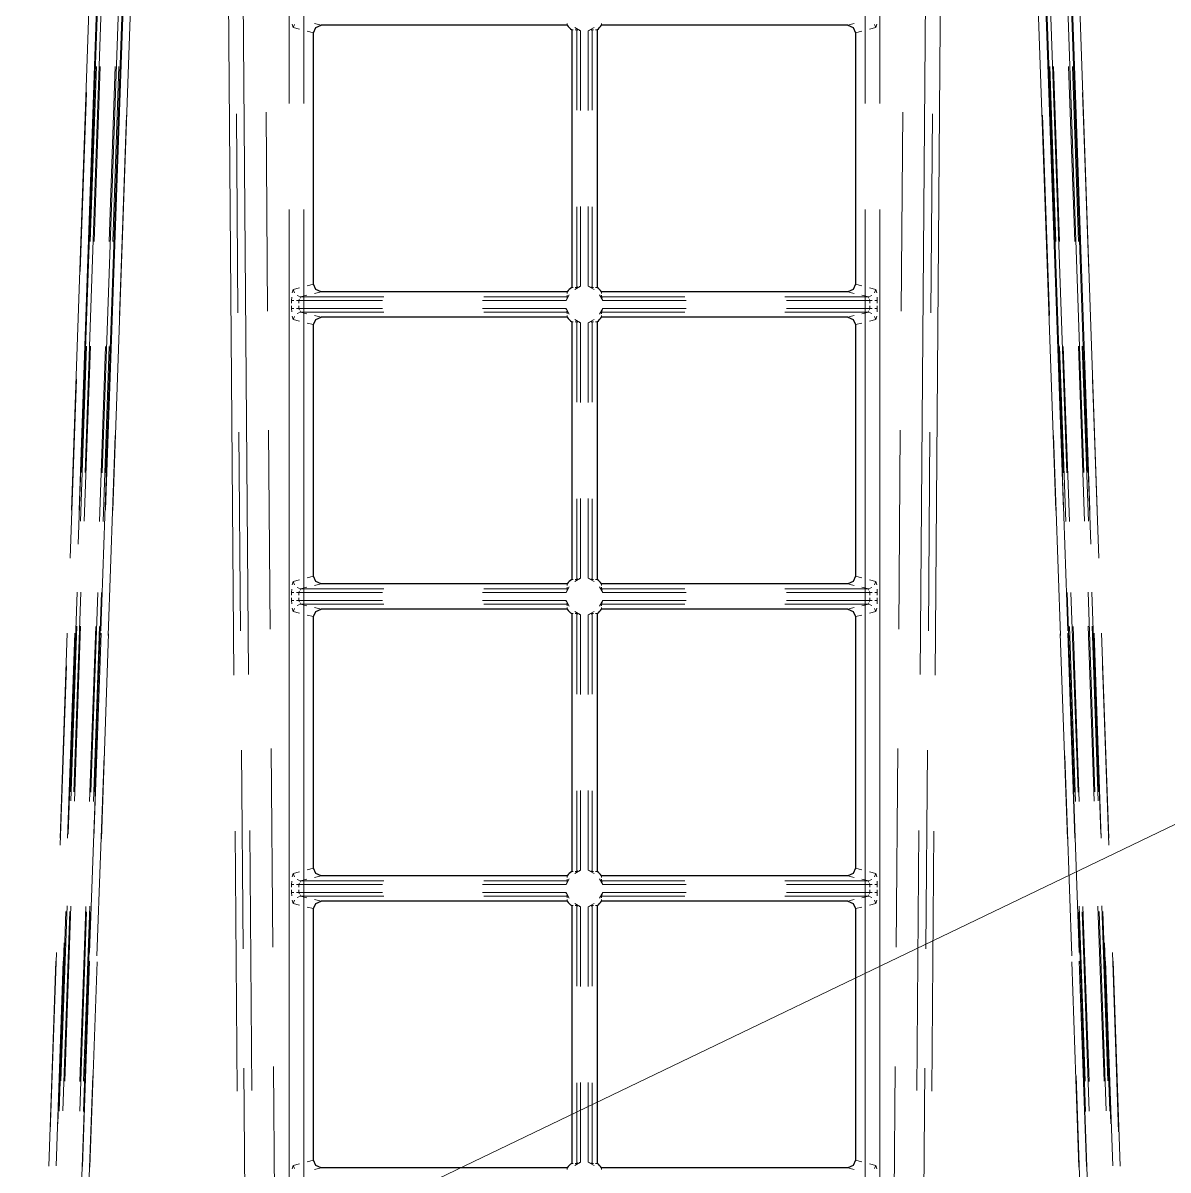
# Model space of a CAD drawing. Header units: millimetres. Extents: x 0 to 1989, y -338 to 950.
# Drawn here: x 988.3 to 1141.3, y 338 to 491.2 of the extents above; entities that cross this region are included whole.
import ezdxf

# ---------------------------------------------------------------- set-up
doc = ezdxf.new("R2010")
doc.units = ezdxf.units.MM
doc.layers.add('DETAIL', color=8, linetype='Continuous')
doc.layers.add('FINE', color=9, linetype='Continuous')

msp = doc.modelspace()

# ---------------------------------------------------------------- linework, layer by layer
at = {"layer": 'DETAIL', "lineweight": 25}
for p, q in [((1061.02, 490.88), (1028.13, 490.88)), ((1061.61, 490.29), (1061.61, 455.87)), ((1065.01, 490.29), (1065.01, 455.87)), ((1098.49, 490.88), (1065.6, 490.88)), ((1027.12, 456.28), (1027.12, 489.89)), ((1061.02, 455.28), (1028.13, 455.28)), ((1098.49, 455.28), (1065.6, 455.28)), ((1061.02, 451.88), (1028.13, 451.88)), ((1061.61, 451.29), (1061.61, 416.87)), ((1065.01, 451.29), (1065.01, 416.87)), ((1098.49, 451.88), (1065.6, 451.88)), ((1099.5, 450.89), (1099.5, 417.28)), ((1098.49, 416.28), (1065.6, 416.28)), ((1061.02, 412.88), (1028.13, 412.88)), ((1061.61, 412.29), (1061.61, 377.87)), ((1065.01, 412.29), (1065.01, 377.87)), ((1098.49, 412.88), (1065.6, 412.88)), ((1027.12, 378.28), (1027.12, 411.89)), ((1099.5, 411.89), (1099.5, 378.28)), ((1061.02, 377.28), (1028.13, 377.28)), ((1098.49, 377.28), (1065.6, 377.28)), ((1061.02, 373.88), (1028.13, 373.88)), ((1098.49, 373.88), (1065.6, 373.88)), ((1027.12, 339.28), (1027.12, 372.89)), ((1061.61, 373.29), (1061.61, 338.87)), ((1065.01, 373.29), (1065.01, 338.87)), ((1099.5, 372.89), (1099.5, 339.28)), ((1098.49, 338.28), (1065.6, 338.28))]:
    msp.add_line(p, q, dxfattribs=at)
for points in [[(1027.12, 489.89), (1027.42, 490.59), (1028.13, 490.88)], [(1098.49, 490.88), (1099.21, 490.59), (1099.5, 489.89), (1099.5, 456.28)], [(1028.13, 455.28), (1027.42, 455.57), (1027.12, 456.28)], [(1099.5, 456.28), (1099.21, 455.57), (1098.49, 455.28)], [(1027.12, 417.28), (1027.12, 450.89), (1027.42, 451.59), (1028.13, 451.88)], [(1098.49, 451.88), (1099.21, 451.59), (1099.5, 450.89)], [(1028.13, 416.28), (1027.42, 416.57), (1027.12, 417.28)], [(1099.5, 417.28), (1099.21, 416.57), (1098.49, 416.28)], [(1027.12, 411.89), (1027.42, 412.59), (1028.13, 412.88)], [(1098.49, 412.88), (1099.21, 412.59), (1099.5, 411.89)], [(1028.13, 377.28), (1027.42, 377.57), (1027.12, 378.28)], [(1099.5, 378.28), (1099.21, 377.57), (1098.49, 377.28)], [(1027.12, 372.89), (1027.42, 373.59), (1028.13, 373.88)], [(1098.49, 373.88), (1099.21, 373.59), (1099.5, 372.89)], [(1061.02, 338.28), (1028.13, 338.28), (1027.42, 338.57), (1027.12, 339.28)], [(1099.5, 339.28), (1099.21, 338.57), (1098.49, 338.28)]]:
    msp.add_lwpolyline(points, dxfattribs=at)
for points in [[(1061.02, 490.88, 0.073605), (1061.61, 490.29)], [(1065.01, 490.29, 0.073673), (1065.6, 490.88)], [(1061.61, 455.87, 0.073254), (1061.02, 455.28)], [(1065.6, 455.28, 0.073316), (1065.01, 455.87)], [(1061.02, 451.88, 0.073662), (1061.61, 451.29)], [(1065.01, 451.29, 0.073558), (1065.6, 451.88)], [(1061.61, 416.87, 0.073254), (1061.02, 416.28), (1028.13, 416.28)], [(1065.6, 416.28, 0.073316), (1065.01, 416.87)], [(1061.02, 412.88, 0.07357), (1061.61, 412.29)], [(1065.01, 412.29, 0.073339), (1065.6, 412.88)], [(1061.61, 377.87, 0.073199), (1061.02, 377.28)], [(1065.6, 377.28, 0.07335), (1065.01, 377.87)], [(1061.02, 373.88, 0.073465), (1061.61, 373.29)], [(1065.01, 373.29, 0.073581), (1065.6, 373.88)], [(1061.61, 338.87, 0.073199), (1061.02, 338.28)], [(1065.6, 338.28, 0.07335), (1065.01, 338.87)]]:
    msp.add_lwpolyline(points, format="xyb", dxfattribs=at)
at = {"layer": 'FINE', "lineweight": 9}
for p, q in [((996.1, 431.13), (998.88, 511.08)), ((999.38, 511.08), (996.6, 431.14)), ((998.88, 431.11), (1001.69, 511.08)), ((1002.19, 511.08), (999.38, 431.1)), ((1127.24, 431.1), (1124.44, 511.08)), ((1124.94, 511.08), (1127.74, 431.11)), ((1130.02, 431.14), (1127.24, 511.08)), ((1127.74, 511.08), (1130.52, 431.13)), ((998.66, 508.27), (995.8, 426.13)), ((999.33, 426.14), (1002.21, 508.34)), ((1003.21, 508.25), (1000.33, 426.05)), ((1016.48, 404.06), (1015.64, 508.25)), ((1017.63, 508.36), (1018.46, 404.17)), ((1108.16, 404.17), (1109, 508.36)), ((1126.29, 426.05), (1123.41, 508.25)), ((1124.41, 508.34), (1127.29, 426.14)), ((1130.82, 426.13), (1127.96, 508.27)), ((1128.96, 508.25), (1131.82, 426.11)), ((1023.85, 504.01), (1023.85, 480.43)), ((1025.83, 480.43), (1025.83, 504.01)), ((1100.79, 504.01), (1100.79, 480.43)), ((1102.77, 480.43), (1102.77, 504.01)), ((1024.25, 491.02), (1024.39, 490.57)), ((1024.39, 490.57), (1024.57, 491)), ((1024.39, 490.57), (1025.25, 490.35)), ((1028.13, 490.88), (1027.27, 491.1)), ((1061.02, 491.1), (1061.02, 490.88)), ((1061.82, 490.29), (1061.61, 490.29)), ((1062.01, 490.56), (1062.79, 490.14)), ((1063.83, 490.14), (1064.61, 490.56)), ((1064.8, 490.29), (1065.01, 490.29)), ((1065.6, 490.88), (1065.6, 491.1)), ((1099.35, 491.1), (1098.49, 490.88)), ((1101.38, 490.35), (1102.23, 490.57)), ((1102.05, 491), (1102.23, 490.57)), ((1102.23, 490.57), (1102.37, 491.02)), ((1026.27, 490.1), (1027.12, 489.89)), ((1062.29, 490.29), (1062.08, 490.29)), ((1062.29, 490.29), (1062.29, 479.53)), ((1062.79, 490.14), (1062.63, 490.17)), ((1062.79, 479.48), (1062.79, 490.14)), ((1063.83, 490.14), (1063.83, 479.48)), ((1064.33, 479.53), (1064.33, 490.29)), ((1064.33, 490.29), (1064.54, 490.29)), ((1099.5, 489.89), (1100.35, 490.1)), ((997.03, 460.27), (997.87, 484.47)), ((998.13, 485.38), (997.31, 462.02)), ((997.81, 462.01), (998.63, 485.38)), ((1000.64, 485.37), (999.83, 462)), ((1000.33, 462), (1001.14, 485.37)), ((1125.48, 485.37), (1126.29, 462)), ((1126.79, 462), (1125.98, 485.37)), ((1127.99, 485.38), (1128.81, 462.01)), ((1129.31, 462.02), (1128.5, 485.38)), ((1128.75, 484.47), (1129.59, 460.27)), ((996.78, 481.92), (995.95, 457.98)), ((1130.67, 457.98), (1129.84, 481.92)), ((1001.17, 479.76), (1000.23, 452.93)), ((1126.39, 452.93), (1125.45, 479.76)), ((1001.2, 452.12), (1002.13, 478.85)), ((1016.82, 479.04), (1017.03, 452.48)), ((1020.99, 452.71), (1020.78, 479.26)), ((1105.84, 479.26), (1105.63, 452.71)), ((1109.59, 452.48), (1109.8, 479.04)), ((1124.49, 478.85), (1125.42, 452.12)), ((1023.85, 466.29), (1023.85, 324.83)), ((1025.83, 324.83), (1025.83, 466.29)), ((1062.29, 466.63), (1062.29, 455.87)), ((1062.79, 456.03), (1062.79, 466.69)), ((1063.83, 466.69), (1063.83, 456.03)), ((1064.33, 455.87), (1064.33, 466.63)), ((1100.79, 466.29), (1100.79, 324.83)), ((1102.77, 324.83), (1102.77, 466.29)), ((1024.39, 455.6), (1024.25, 455.14)), ((1025.25, 455.81), (1024.39, 455.6)), ((1024.39, 455.6), (1024.57, 455.16)), ((1027.12, 456.28), (1026.27, 456.06)), ((1027.27, 455.07), (1028.13, 455.28)), ((1061.02, 455.07), (1061.02, 455.28)), ((1061.61, 455.87), (1061.82, 455.87)), ((1062.79, 456.03), (1062.01, 455.6)), ((1062.08, 455.87), (1062.29, 455.87)), ((1063.83, 456.03), (1063.99, 455.99)), ((1064.61, 455.6), (1063.83, 456.03)), ((1064.54, 455.87), (1064.33, 455.87)), ((1065.01, 455.87), (1064.8, 455.87)), ((1065.6, 455.28), (1065.6, 455.07)), ((1098.49, 455.28), (1099.35, 455.07)), ((1100.35, 456.06), (1099.5, 456.28)), ((1102.23, 455.6), (1101.38, 455.81)), ((1102.05, 455.16), (1102.23, 455.6)), ((1102.37, 455.14), (1102.23, 455.6)), ((1024.22, 454.57), (1024.19, 454.1)), ((1024.19, 454.1), (1024.5, 454.1)), ((1024.19, 454.1), (1024.19, 453.78)), ((1024.87, 454.1), (1025.18, 454.1)), ((1024.95, 454.78), (1025.38, 454.6)), ((1025.18, 454.1), (1025.24, 454.26)), ((1025.18, 453.78), (1025.18, 454.1)), ((1025.18, 454.1), (1036.33, 454.1)), ((1025.32, 454.44), (1025.38, 454.6)), ((1049.71, 454.1), (1060.86, 454.1)), ((1061.02, 454.6), (1049.88, 454.6)), ((1061.29, 454.88), (1060.86, 454.1)), ((1060.86, 454.1), (1060.9, 454.26)), ((1061.02, 454.6), (1061.02, 454.81)), ((1065.76, 454.1), (1065.33, 454.88)), ((1065.6, 454.81), (1065.6, 454.6)), ((1076.74, 454.6), (1065.6, 454.6)), ((1065.76, 454.1), (1076.91, 454.1)), ((1090.29, 454.1), (1101.44, 454.1)), ((1101.24, 454.6), (1101.68, 454.78)), ((1101.24, 454.6), (1101.3, 454.44)), ((1101.38, 454.26), (1101.44, 454.1)), ((1101.44, 454.1), (1101.75, 454.1)), ((1101.44, 454.1), (1101.44, 453.78)), ((1102.12, 454.1), (1102.43, 454.1)), ((1024.19, 453.39), (1024.19, 453.06)), ((1024.19, 453.06), (1024.5, 453.06)), ((1024.19, 453.06), (1024.22, 452.59)), ((1024.25, 452.02), (1024.39, 451.57)), ((1024.39, 451.57), (1024.57, 452)), ((1024.87, 453.06), (1025.18, 453.06)), ((1024.95, 452.38), (1025.38, 452.56)), ((1025.24, 452.91), (1025.18, 453.06)), ((1025.38, 452.56), (1025.32, 452.72)), ((1025.38, 452.56), (1036.52, 452.56)), ((1026.24, 452.35), (1025.38, 452.56)), ((1028.13, 451.88), (1027.27, 452.1)), ((1060.86, 453.06), (1049.71, 453.06)), ((1049.88, 452.56), (1061.02, 452.56)), ((1060.86, 453.06), (1061.29, 452.28)), ((1061.02, 452.56), (1061.02, 452.35)), ((1061.02, 452.1), (1061.02, 451.88)), ((1065.33, 452.28), (1065.76, 453.06)), ((1065.6, 452.35), (1065.6, 452.56)), ((1065.6, 452.56), (1076.74, 452.56)), ((1065.6, 451.88), (1065.6, 452.1)), ((1065.76, 453.06), (1065.72, 452.91)), ((1076.91, 453.06), (1065.76, 453.06)), ((1090.1, 452.56), (1101.24, 452.56)), ((1101.44, 453.06), (1090.29, 453.06)), ((1099.35, 452.1), (1098.49, 451.88)), ((1101.24, 452.56), (1100.38, 452.35)), ((1101.3, 452.72), (1101.24, 452.56)), ((1101.24, 452.56), (1101.68, 452.38)), ((1101.44, 453.06), (1101.38, 452.91)), ((1101.44, 453.39), (1101.44, 453.06)), ((1101.44, 453.06), (1101.75, 453.06)), ((1102.05, 452), (1102.23, 451.57)), ((1102.12, 453.06), (1102.43, 453.06)), ((1102.23, 451.57), (1102.37, 452.02)), ((1102.4, 452.59), (1102.43, 453.06)), ((1102.43, 453.06), (1102.43, 453.39)), ((1024.39, 451.57), (1025.25, 451.35)), ((1026.27, 451.1), (1027.12, 450.89)), ((1061.82, 451.29), (1061.61, 451.29)), ((1062.01, 451.56), (1062.79, 451.14)), ((1062.29, 451.29), (1062.08, 451.29)), ((1062.29, 451.29), (1062.29, 440.53)), ((1062.79, 451.14), (1062.63, 451.17)), ((1062.79, 440.48), (1062.79, 451.14)), ((1063.83, 451.14), (1064.61, 451.56)), ((1063.83, 451.14), (1063.83, 440.48)), ((1064.33, 440.53), (1064.33, 451.29)), ((1064.33, 451.29), (1064.54, 451.29)), ((1064.8, 451.29), (1065.01, 451.29)), ((1099.5, 450.89), (1100.35, 451.1)), ((1101.38, 451.35), (1102.23, 451.57)), ((996.82, 448.01), (996, 424.65)), ((996.5, 424.63), (997.32, 448)), ((999.34, 447.98), (998.52, 424.61)), ((999.02, 424.61), (999.84, 447.98)), ((1126.78, 447.98), (1127.6, 424.61)), ((1128.1, 424.61), (1127.28, 447.98)), ((1129.3, 448), (1130.12, 424.63)), ((1130.62, 424.65), (1129.8, 448.01)), ((995.68, 421.55), (996.53, 445.75)), ((1130.09, 445.75), (1130.94, 421.55)), ((995.45, 443.62), (994.62, 419.69)), ((1132.01, 419.69), (1131.17, 443.62)), ((999.66, 436.82), (998.72, 409.99)), ((1021.33, 410.22), (1021.12, 436.78)), ((1105.5, 436.78), (1105.29, 410.22)), ((1127.9, 409.99), (1126.96, 436.82)), ((999.7, 409.36), (1000.64, 436.08)), ((1017.16, 436.55), (1017.37, 410)), ((1109.25, 410), (1109.47, 436.55)), ((1125.98, 436.08), (1126.92, 409.36)), ((1062.29, 427.63), (1062.29, 416.87)), ((1062.79, 417.03), (1062.79, 427.69)), ((1063.83, 427.69), (1063.83, 417.03)), ((1064.33, 416.87), (1064.33, 427.63)), ((1025.25, 416.81), (1024.39, 416.6)), ((1027.12, 417.28), (1026.27, 417.06)), ((1061.61, 416.87), (1061.82, 416.87)), ((1062.79, 417.03), (1062.01, 416.6)), ((1062.08, 416.87), (1062.29, 416.87)), ((1063.83, 417.03), (1063.99, 416.99)), ((1064.61, 416.6), (1063.83, 417.03)), ((1064.54, 416.87), (1064.33, 416.87)), ((1065.01, 416.87), (1064.8, 416.87)), ((1100.35, 417.06), (1099.5, 417.28)), ((1102.23, 416.6), (1101.38, 416.81)), ((1024.22, 415.57), (1024.19, 415.1)), ((1024.39, 416.6), (1024.25, 416.14)), ((1024.39, 416.6), (1024.57, 416.16)), ((1024.95, 415.78), (1025.38, 415.6)), ((1025.18, 415.1), (1025.24, 415.26)), ((1025.32, 415.44), (1025.38, 415.6)), ((1027.27, 416.07), (1028.13, 416.28)), ((1061.02, 415.6), (1049.88, 415.6)), ((1061.29, 415.88), (1060.86, 415.1)), ((1060.86, 415.1), (1060.9, 415.26)), ((1061.02, 416.07), (1061.02, 416.28)), ((1061.02, 415.6), (1061.02, 415.81)), ((1065.76, 415.1), (1065.33, 415.88)), ((1065.6, 416.28), (1065.6, 416.07)), ((1065.6, 415.81), (1065.6, 415.6)), ((1076.74, 415.6), (1065.6, 415.6)), ((1101.24, 415.6), (1090.1, 415.6)), ((1098.49, 416.28), (1099.35, 416.07)), ((1100.38, 415.81), (1101.24, 415.6)), ((1101.24, 415.6), (1101.68, 415.78)), ((1101.24, 415.6), (1101.3, 415.44)), ((1101.38, 415.26), (1101.44, 415.1)), ((1102.05, 416.16), (1102.23, 416.6)), ((1102.37, 416.14), (1102.23, 416.6)), ((1102.43, 415.1), (1102.4, 415.57)), ((994.62, 388.5), (995.54, 415.15)), ((996.05, 415.15), (995.12, 388.5)), ((997.38, 388.46), (998.32, 415.12)), ((998.82, 415.1), (997.88, 388.44)), ((1024.19, 415.1), (1024.5, 415.1)), ((1024.19, 415.1), (1024.19, 414.78)), ((1024.19, 414.39), (1024.19, 414.06)), ((1024.19, 414.06), (1024.5, 414.06)), ((1024.19, 414.06), (1024.22, 413.59)), ((1024.87, 415.1), (1025.18, 415.1)), ((1024.87, 414.06), (1025.18, 414.06)), ((1025.18, 414.78), (1025.18, 415.1)), ((1025.18, 415.1), (1036.33, 415.1)), ((1025.24, 413.91), (1025.18, 414.06)), ((1025.38, 413.56), (1025.32, 413.72)), ((1049.71, 415.1), (1060.86, 415.1)), ((1060.86, 414.06), (1049.71, 414.06)), ((1060.86, 414.06), (1061.29, 413.28)), ((1065.33, 413.28), (1065.76, 414.06)), ((1065.76, 414.06), (1065.72, 413.91)), ((1065.76, 415.1), (1076.91, 415.1)), ((1076.91, 414.06), (1065.76, 414.06)), ((1090.29, 415.1), (1101.44, 415.1)), ((1101.44, 414.06), (1090.29, 414.06)), ((1101.3, 413.72), (1101.24, 413.56)), ((1101.44, 414.06), (1101.38, 413.91)), ((1101.44, 415.1), (1101.75, 415.1)), ((1101.44, 415.1), (1101.44, 414.78)), ((1101.44, 414.39), (1101.44, 414.06)), ((1101.44, 414.06), (1101.75, 414.06)), ((1102.12, 415.1), (1102.43, 415.1)), ((1102.12, 414.06), (1102.43, 414.06)), ((1102.4, 413.59), (1102.43, 414.06)), ((1102.43, 414.78), (1102.43, 415.1)), ((1102.43, 414.06), (1102.43, 414.39)), ((1128.74, 388.44), (1127.8, 415.1)), ((1128.3, 415.12), (1129.24, 388.46)), ((1131.5, 388.5), (1130.58, 415.15)), ((1131.08, 415.15), (1132, 388.5)), ((1024.25, 413.02), (1024.39, 412.57)), ((1024.39, 412.57), (1024.57, 413)), ((1024.39, 412.57), (1025.25, 412.35)), ((1024.95, 413.38), (1025.38, 413.56)), ((1025.38, 413.56), (1036.52, 413.56)), ((1026.24, 413.35), (1025.38, 413.56)), ((1028.13, 412.88), (1027.27, 413.1)), ((1049.88, 413.56), (1061.02, 413.56)), ((1061.02, 413.56), (1061.02, 413.35)), ((1061.02, 413.1), (1061.02, 412.88)), ((1061.82, 412.29), (1061.61, 412.29)), ((1062.01, 412.56), (1062.79, 412.14)), ((1062.29, 412.29), (1062.08, 412.29)), ((1062.29, 412.29), (1062.29, 401.53)), ((1062.79, 412.14), (1062.63, 412.17)), ((1063.83, 412.14), (1064.61, 412.56)), ((1064.33, 401.53), (1064.33, 412.29)), ((1064.33, 412.29), (1064.54, 412.29)), ((1064.8, 412.29), (1065.01, 412.29)), ((1065.6, 413.35), (1065.6, 413.56)), ((1065.6, 413.56), (1076.74, 413.56)), ((1065.6, 412.88), (1065.6, 413.1)), ((1090.1, 413.56), (1101.24, 413.56)), ((1099.35, 413.1), (1098.49, 412.88)), ((1101.24, 413.56), (1100.38, 413.35)), ((1101.24, 413.56), (1101.68, 413.38)), ((1101.38, 412.35), (1102.23, 412.57)), ((1102.05, 413), (1102.23, 412.57)), ((1102.23, 412.57), (1102.37, 413.02)), ((924, 279.33), (1200.51, 412.13)), ((995.52, 410.63), (994.7, 387.27)), ((1026.27, 412.1), (1027.12, 411.89)), ((1062.79, 401.48), (1062.79, 412.14)), ((1063.83, 412.14), (1063.83, 401.48)), ((1099.5, 411.89), (1100.35, 412.1)), ((1131.92, 387.27), (1131.11, 410.63)), ((993.27, 382.3), (994.23, 409.68)), ((995.23, 409.7), (994.27, 382.32)), ((995.2, 387.25), (996.01, 410.61)), ((998.03, 410.58), (997.22, 387.21)), ((997.72, 387.22), (998.53, 410.59)), ((997.8, 382.3), (998.76, 409.7)), ((999.76, 409.61), (998.8, 382.21)), ((1127.82, 382.21), (1126.86, 409.61)), ((1127.86, 409.7), (1128.82, 382.3)), ((1128.09, 410.59), (1128.9, 387.22)), ((1129.4, 387.21), (1128.59, 410.58)), ((1130.61, 410.61), (1131.42, 387.25)), ((1132.35, 382.32), (1131.39, 409.7)), ((1132.39, 409.68), (1133.35, 382.3)), ((994.33, 382.84), (995.18, 407.04)), ((1131.44, 407.04), (1132.29, 382.84)), ((994.11, 405.33), (993.28, 381.39)), ((1133.34, 381.39), (1132.51, 405.33)), ((998.16, 393.88), (997.22, 367.05)), ((1017.49, 394.06), (1017.71, 367.51)), ((1021.67, 367.74), (1021.46, 394.29)), ((1105.17, 394.29), (1104.95, 367.74)), ((1108.91, 367.51), (1109.13, 394.06)), ((1129.4, 367.05), (1128.46, 393.88)), ((998.2, 366.59), (999.14, 393.32)), ((1127.48, 393.32), (1128.42, 366.59)), ((1062.29, 388.63), (1062.29, 377.87)), ((1062.79, 378.03), (1062.79, 388.69)), ((1063.83, 388.69), (1063.83, 378.03)), ((1064.33, 377.87), (1064.33, 388.63)), ((1016.92, 348.49), (1016.64, 383.22)), ((1018.62, 383.34), (1018.9, 348.61)), ((1107.72, 348.61), (1108, 383.34)), ((1109.98, 383.22), (1109.7, 348.49)), ((1024.39, 377.6), (1024.25, 377.14)), ((1025.25, 377.81), (1024.39, 377.6)), ((1024.39, 377.6), (1024.57, 377.16)), ((1027.12, 378.28), (1026.27, 378.06)), ((1027.27, 377.07), (1028.13, 377.28)), ((1061.02, 377.07), (1061.02, 377.28)), ((1061.61, 377.87), (1061.82, 377.87)), ((1062.79, 378.03), (1062.01, 377.6)), ((1062.08, 377.87), (1062.29, 377.87)), ((1063.83, 378.03), (1063.99, 377.99)), ((1064.61, 377.6), (1063.83, 378.03)), ((1064.54, 377.87), (1064.33, 377.87)), ((1065.01, 377.87), (1064.8, 377.87)), ((1065.6, 377.28), (1065.6, 377.07)), ((1098.49, 377.28), (1099.35, 377.07)), ((1100.35, 378.06), (1099.5, 378.28)), ((1102.23, 377.6), (1101.38, 377.81)), ((1102.05, 377.16), (1102.23, 377.6)), ((1102.37, 377.14), (1102.23, 377.6)), ((1024.22, 376.57), (1024.19, 376.1)), ((1024.19, 376.1), (1024.5, 376.1)), ((1024.19, 376.1), (1024.19, 375.78)), ((1024.19, 375.39), (1024.19, 375.06)), ((1024.87, 376.1), (1025.18, 376.1)), ((1024.95, 376.78), (1025.38, 376.6)), ((1025.18, 376.1), (1025.24, 376.26)), ((1025.32, 376.44), (1025.38, 376.6)), ((1025.38, 376.6), (1026.24, 376.81)), ((1036.52, 376.6), (1025.38, 376.6)), ((1049.71, 376.1), (1060.86, 376.1)), ((1061.02, 376.6), (1049.88, 376.6)), ((1061.29, 376.88), (1060.86, 376.1)), ((1060.86, 376.1), (1060.9, 376.26)), ((1061.02, 376.6), (1061.02, 376.81)), ((1065.76, 376.1), (1065.33, 376.88)), ((1065.6, 376.81), (1065.6, 376.6)), ((1076.74, 376.6), (1065.6, 376.6)), ((1065.76, 376.1), (1076.91, 376.1)), ((1101.24, 376.6), (1090.1, 376.6)), ((1090.29, 376.1), (1101.44, 376.1)), ((1100.38, 376.81), (1101.24, 376.6)), ((1101.24, 376.6), (1101.68, 376.78)), ((1101.24, 376.6), (1101.3, 376.44)), ((1101.38, 376.26), (1101.44, 376.1)), ((1101.44, 376.1), (1101.75, 376.1)), ((1101.44, 376.1), (1101.44, 375.78)), ((1101.44, 375.39), (1101.44, 375.06)), ((1102.12, 376.1), (1102.43, 376.1)), ((1102.43, 376.1), (1102.4, 376.57)), ((1102.43, 375.78), (1102.43, 376.1)), ((1102.43, 375.06), (1102.43, 375.39)), ((1024.19, 375.06), (1024.5, 375.06)), ((1024.19, 375.06), (1024.22, 374.59)), ((1024.25, 374.02), (1024.39, 373.57)), ((1024.39, 373.57), (1024.57, 374)), ((1024.87, 375.06), (1025.18, 375.06)), ((1024.95, 374.38), (1025.38, 374.56)), ((1025.24, 374.91), (1025.18, 375.06)), ((1025.38, 374.56), (1025.32, 374.72)), ((1025.38, 374.56), (1036.52, 374.56)), ((1026.24, 374.35), (1025.38, 374.56)), ((1028.13, 373.88), (1027.27, 374.1)), ((1060.86, 375.06), (1049.71, 375.06)), ((1060.86, 375.06), (1061.29, 374.28)), ((1061.02, 374.1), (1061.02, 373.88)), ((1065.33, 374.28), (1065.76, 375.06)), ((1065.6, 374.35), (1065.6, 374.56)), ((1065.6, 374.56), (1076.74, 374.56)), ((1065.6, 373.88), (1065.6, 374.1)), ((1065.76, 375.06), (1065.72, 374.91)), ((1076.91, 375.06), (1065.76, 375.06)), ((1090.1, 374.56), (1101.24, 374.56)), ((1101.44, 375.06), (1090.29, 375.06)), ((1099.35, 374.1), (1098.49, 373.88)), ((1101.24, 374.56), (1100.38, 374.35)), ((1101.3, 374.72), (1101.24, 374.56)), ((1101.24, 374.56), (1101.68, 374.38)), ((1101.44, 375.06), (1101.38, 374.91)), ((1101.44, 375.06), (1101.75, 375.06)), ((1102.05, 374), (1102.23, 373.57)), ((1102.12, 375.06), (1102.43, 375.06)), ((1102.23, 373.57), (1102.37, 374.02)), ((1102.4, 374.59), (1102.43, 375.06)), ((993.14, 345.86), (994.06, 372.51)), ((994.21, 373.25), (993.39, 349.89)), ((994.56, 372.51), (993.64, 345.87)), ((993.89, 349.86), (994.71, 373.23)), ((995.89, 345.82), (996.82, 372.47)), ((996.73, 373.19), (995.91, 349.82)), ((997.32, 372.45), (996.39, 345.79)), ((996.41, 349.83), (997.23, 373.2)), ((1024.39, 373.57), (1025.25, 373.35)), ((1026.27, 373.1), (1027.12, 372.89)), ((1061.82, 373.29), (1061.61, 373.29)), ((1062.01, 373.56), (1062.79, 373.14)), ((1062.29, 373.29), (1062.08, 373.29)), ((1062.29, 373.29), (1062.29, 362.53)), ((1062.79, 373.14), (1062.63, 373.17)), ((1062.79, 362.48), (1062.79, 373.14)), ((1063.83, 373.14), (1064.61, 373.56)), ((1063.83, 373.14), (1063.83, 362.48)), ((1064.33, 362.53), (1064.33, 373.29)), ((1064.33, 373.29), (1064.54, 373.29)), ((1064.8, 373.29), (1065.01, 373.29)), ((1099.5, 372.89), (1100.35, 373.1)), ((1101.38, 373.35), (1102.23, 373.57)), ((1130.23, 345.79), (1129.3, 372.45)), ((1129.39, 373.2), (1130.21, 349.83)), ((1129.8, 372.47), (1130.73, 345.82)), ((1130.71, 349.82), (1129.89, 373.19)), ((1131.91, 373.23), (1132.73, 349.86)), ((1132.98, 345.87), (1132.06, 372.51)), ((1133.23, 349.89), (1132.41, 373.25)), ((1132.56, 372.51), (1133.48, 345.86)), ((992.99, 344.13), (993.83, 368.32)), ((1132.79, 368.32), (1133.64, 344.13)), ((992.78, 367.03), (991.95, 343.09)), ((1134.67, 343.09), (1133.84, 367.03)), ((991.75, 338.49), (992.7, 365.87)), ((993.7, 365.89), (992.75, 338.52)), ((996.27, 338.46), (997.22, 365.86)), ((998.22, 365.77), (997.26, 338.37)), ((1129.36, 338.37), (1128.4, 365.77)), ((1129.4, 365.86), (1130.36, 338.46)), ((1133.87, 338.52), (1132.92, 365.89)), ((1133.92, 365.87), (1134.87, 338.49)), ((996.66, 350.94), (995.72, 324.11)), ((1017.83, 351.58), (1018.05, 325.02)), ((1022.01, 325.25), (1021.79, 351.8)), ((1104.83, 351.8), (1104.61, 325.25)), ((1108.58, 325.02), (1108.79, 351.58)), ((1130.9, 324.11), (1129.96, 350.94)), ((996.71, 323.83), (997.64, 350.56)), ((1062.29, 349.63), (1062.29, 338.87)), ((1062.79, 339.03), (1062.79, 349.69)), ((1063.83, 349.69), (1063.83, 339.03)), ((1064.33, 338.87), (1064.33, 349.63)), ((1128.98, 350.56), (1129.91, 323.83)), ((1025.25, 338.81), (1024.39, 338.6)), ((1027.12, 339.28), (1026.27, 339.06)), ((1061.61, 338.87), (1061.82, 338.87)), ((1062.79, 339.03), (1062.01, 338.6)), ((1062.08, 338.87), (1062.29, 338.87)), ((1063.83, 339.03), (1063.99, 338.99)), ((1064.61, 338.6), (1063.83, 339.03)), ((1064.54, 338.87), (1064.33, 338.87)), ((1065.01, 338.87), (1064.8, 338.87)), ((1100.35, 339.06), (1099.5, 339.28)), ((1102.23, 338.6), (1101.38, 338.81)), ((1024.39, 338.6), (1024.25, 338.14)), ((1024.39, 338.6), (1024.57, 338.16)), ((1027.27, 338.07), (1028.13, 338.28)), ((1061.02, 338.07), (1061.02, 338.28)), ((1065.6, 338.28), (1065.6, 338.07)), ((1098.49, 338.28), (1099.35, 338.07)), ((1102.05, 338.16), (1102.23, 338.6)), ((1102.37, 338.14), (1102.23, 338.6))]:
    msp.add_line(p, q, dxfattribs=at)
for points in [[(994.8, 426.11), (997.66, 508.25), (991.94, 508.25)], [(1114.78, 508.25), (1110.98, 508.25), (1110.14, 404.06)], [(1062.45, 490.23), (1062.36, 490.26), (1062.3, 490.29), (1062.29, 490.29)], [(1063.99, 490.18), (1063.95, 490.16), (1063.83, 490.14)], [(1064.33, 490.29), (1064.3, 490.28), (1064.22, 490.25), (1064.17, 490.23)], [(1062.29, 455.87), (1062.32, 455.89), (1062.4, 455.91), (1062.45, 455.93)], [(1062.63, 455.99), (1062.67, 456), (1062.79, 456.03)], [(1064.17, 455.93), (1064.26, 455.9), (1064.32, 455.88), (1064.33, 455.87)], [(1036.52, 454.6), (1025.38, 454.6), (1026.24, 454.81)], [(1060.96, 454.44), (1060.99, 454.53), (1061.02, 454.59), (1061.02, 454.6)], [(1065.6, 454.6), (1065.61, 454.57), (1065.64, 454.49), (1065.66, 454.44)], [(1065.72, 454.26), (1065.73, 454.22), (1065.76, 454.1)], [(1100.38, 454.81), (1101.24, 454.6), (1090.1, 454.6)], [(1102.43, 453.78), (1102.43, 454.1), (1102.4, 454.57)], [(1036.33, 453.06), (1025.18, 453.06), (1025.18, 453.39)], [(1060.9, 452.91), (1060.89, 452.95), (1060.86, 453.06)], [(1061.02, 452.56), (1061.01, 452.6), (1060.98, 452.67), (1060.96, 452.72)], [(1065.66, 452.72), (1065.63, 452.63), (1065.61, 452.57), (1065.6, 452.56)], [(1062.45, 451.23), (1062.36, 451.26), (1062.3, 451.29), (1062.29, 451.29)], [(1063.99, 451.18), (1063.95, 451.16), (1063.83, 451.14)], [(1064.33, 451.29), (1064.3, 451.28), (1064.22, 451.25), (1064.17, 451.23)], [(1062.29, 416.87), (1062.32, 416.89), (1062.4, 416.91), (1062.45, 416.93)], [(1062.63, 416.99), (1062.67, 417), (1062.79, 417.03)], [(1064.17, 416.93), (1064.26, 416.9), (1064.32, 416.88), (1064.33, 416.87)], [(1036.52, 415.6), (1025.38, 415.6), (1026.24, 415.81)], [(1060.96, 415.44), (1060.99, 415.53), (1061.02, 415.59), (1061.02, 415.6)], [(1065.6, 415.6), (1065.61, 415.57), (1065.64, 415.49), (1065.66, 415.44)], [(1065.72, 415.26), (1065.73, 415.22), (1065.76, 415.1)], [(1036.33, 414.06), (1025.18, 414.06), (1025.18, 414.39)], [(1060.9, 413.91), (1060.89, 413.95), (1060.86, 414.06)], [(1061.02, 413.56), (1061.01, 413.6), (1060.98, 413.67), (1060.96, 413.72)], [(1065.66, 413.72), (1065.63, 413.63), (1065.61, 413.57), (1065.6, 413.56)], [(1062.45, 412.23), (1062.36, 412.26), (1062.3, 412.29), (1062.29, 412.29)], [(1063.99, 412.18), (1063.95, 412.16), (1063.83, 412.14)], [(1064.33, 412.29), (1064.3, 412.28), (1064.22, 412.25), (1064.17, 412.23)], [(1062.29, 377.87), (1062.32, 377.89), (1062.4, 377.91), (1062.45, 377.93)], [(1062.63, 377.99), (1062.67, 378), (1062.79, 378.03)], [(1064.17, 377.93), (1064.26, 377.9), (1064.32, 377.88), (1064.33, 377.87)], [(1025.18, 375.78), (1025.18, 376.1), (1036.33, 376.1)], [(1036.33, 375.06), (1025.18, 375.06), (1025.18, 375.39)], [(1060.96, 376.44), (1060.99, 376.53), (1061.02, 376.59), (1061.02, 376.6)], [(1065.6, 376.6), (1065.61, 376.57), (1065.64, 376.49), (1065.66, 376.44)], [(1065.72, 376.26), (1065.73, 376.22), (1065.76, 376.1)], [(1049.88, 374.56), (1061.02, 374.56), (1061.02, 374.35)], [(1060.9, 374.91), (1060.89, 374.95), (1060.86, 375.06)], [(1061.02, 374.56), (1061.01, 374.6), (1060.98, 374.67), (1060.96, 374.72)], [(1065.66, 374.72), (1065.63, 374.63), (1065.61, 374.57), (1065.6, 374.56)], [(1062.45, 373.23), (1062.36, 373.26), (1062.3, 373.29), (1062.29, 373.29)], [(1063.99, 373.18), (1063.95, 373.16), (1063.83, 373.14)], [(1064.33, 373.29), (1064.3, 373.28), (1064.22, 373.25), (1064.17, 373.23)], [(1062.29, 338.87), (1062.32, 338.89), (1062.4, 338.91), (1062.45, 338.93)], [(1062.63, 338.99), (1062.67, 339), (1062.79, 339.03)], [(1064.17, 338.93), (1064.26, 338.9), (1064.32, 338.88), (1064.33, 338.87)]]:
    msp.add_lwpolyline(points, dxfattribs=at)

doc.saveas('drawing.dxf')
